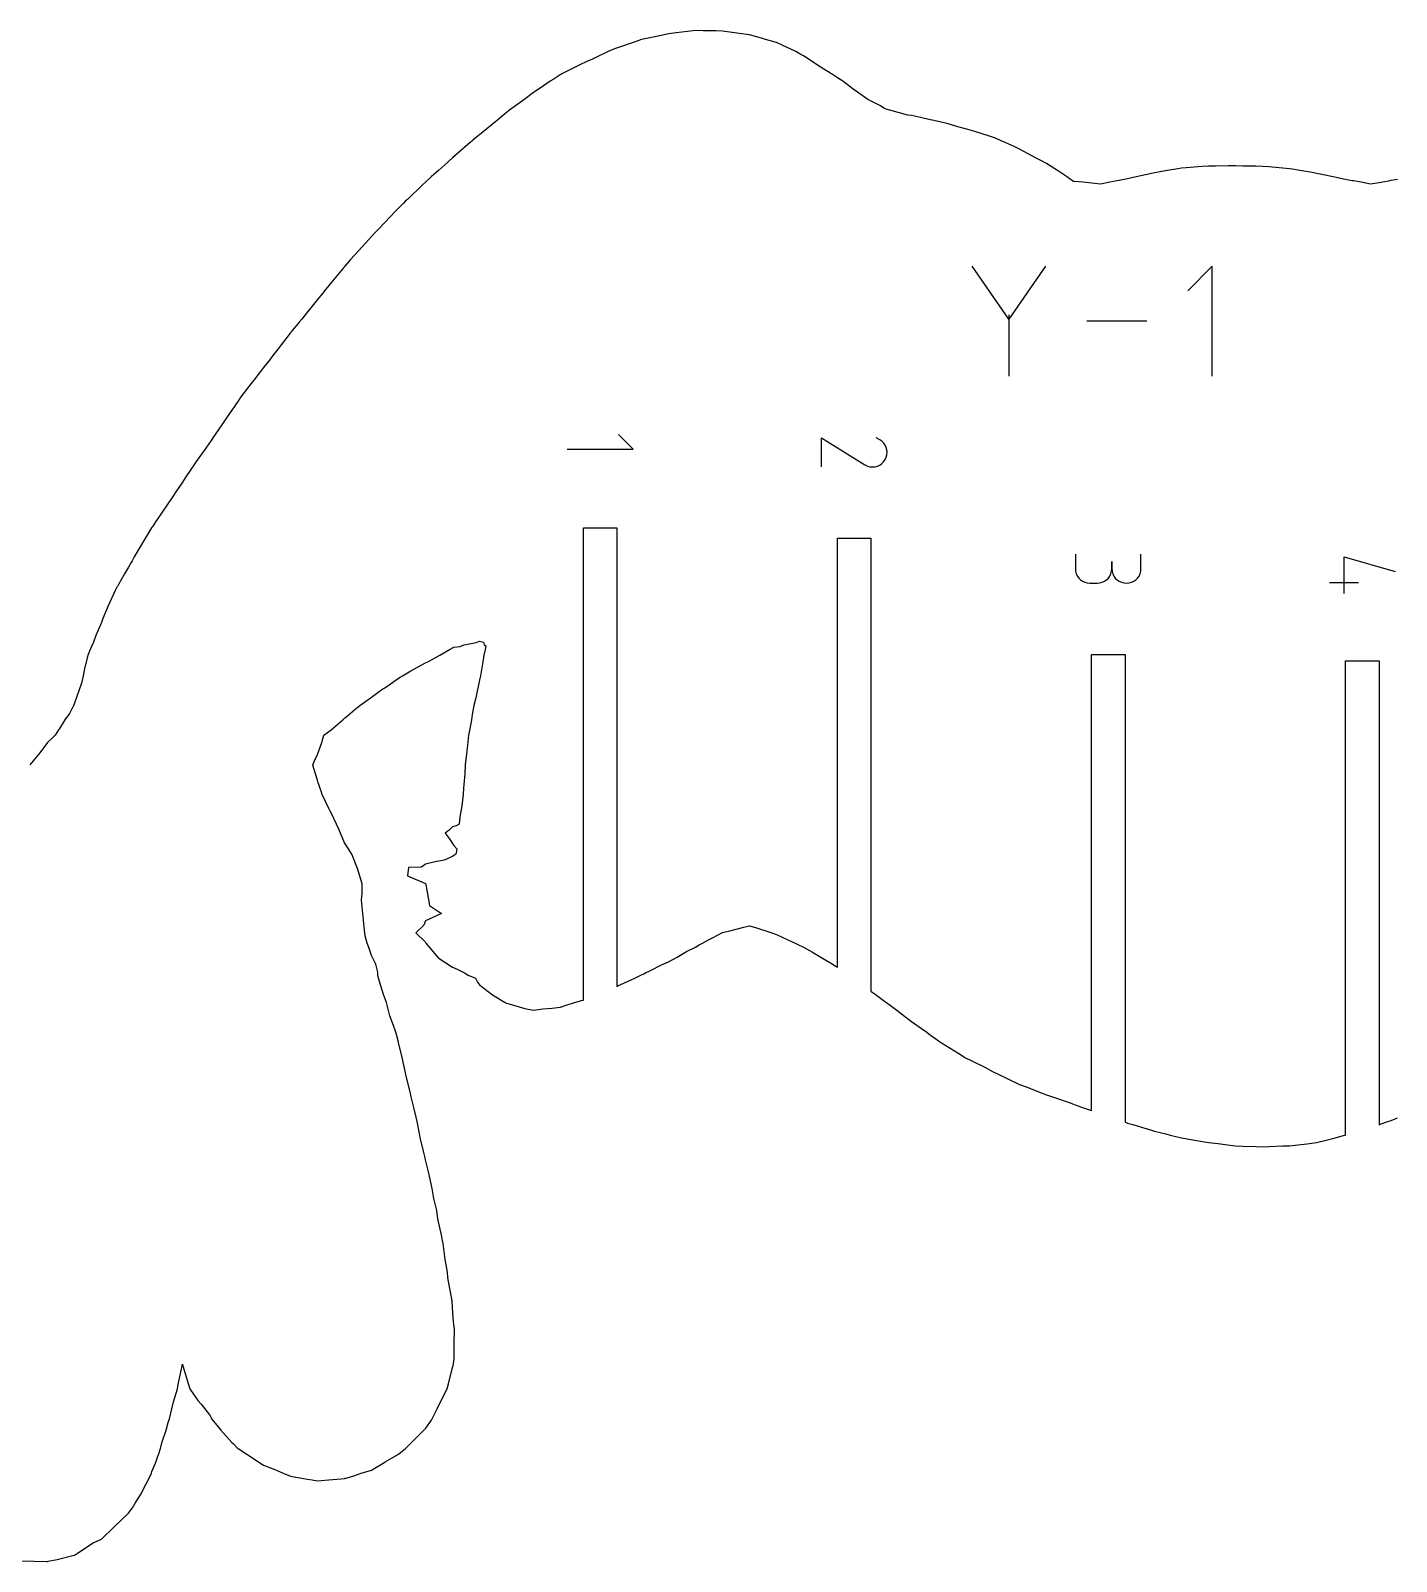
# Model space of a CAD drawing. Extents: x 0 to 560, y 0 to 480.
# Drawn here: x 133.8 to 180.4, y 84.7 to 136.9 of the extents above; entities that cross this region are included whole.
import ezdxf

# ---------------------------------------------------------------- set-up
doc = ezdxf.new("R2010")
doc.units = 0

msp = doc.modelspace()

# ---------------------------------------------------------------- linework, layer by layer
at = {"layer": 'annotation', "color": 1}
for p, q in [((167.173562, 127.034474), (165.925515, 128.83932)), ((168.421374, 128.83932), (167.173562, 127.034474)), ((174.105395, 128.839203), (173.273599, 128.007172)), ((174.105395, 125.097644), (174.105395, 128.839203)), ((167.173562, 127.179716), (167.173562, 125.097526)), ((171.870749, 126.968423), (169.824928, 126.968423)), ((154.35637, 122.603518), (153.858249, 123.101498)), ((160.777773, 121.998799), (160.777773, 122.993637)), ((160.777773, 122.993637), (162.257668, 122.074374)), ((162.768712, 122.926912), (162.64341, 122.992232)), ((162.842218, 122.875074), (162.768712, 122.926912)), ((162.903578, 122.812882), (162.842218, 122.875074)), ((162.952302, 122.742225), (162.903578, 122.812882)), ((162.987897, 122.664995), (162.952302, 122.742225)), ((152.11637, 122.603518), (154.35637, 122.603518)), ((162.837566, 122.112252), (162.899848, 122.173364)), ((162.899848, 122.173364), (162.95175, 122.246455)), ((162.95175, 122.246455), (162.989167, 122.328177)), ((162.95175, 122.246455), (162.95175, 122.246455)), ((163.009872, 122.583083), (162.987897, 122.664995)), ((162.989167, 122.328177), (163.010999, 122.412783)), ((163.017737, 122.498382), (163.009872, 122.583083)), ((163.010999, 122.412783), (163.017737, 122.498382)), ((162.257668, 122.074374), (162.257668, 122.074374)), ((162.257668, 122.074374), (162.259027, 122.073275)), ((162.259027, 122.073275), (162.260399, 122.072221)), ((162.260399, 122.072221), (162.261793, 122.071206)), ((162.261793, 122.071206), (162.263223, 122.070221)), ((162.263223, 122.070221), (162.264698, 122.069261)), ((162.264698, 122.069261), (162.266231, 122.068318)), ((162.266231, 122.068318), (162.267834, 122.067386)), ((162.267834, 122.067386), (162.269518, 122.066457)), ((162.269518, 122.066457), (162.271294, 122.065524)), ((162.271294, 122.065524), (162.271294, 122.065524)), ((162.271294, 122.065524), (162.352789, 122.027568)), ((162.352789, 122.027568), (162.437265, 122.005395)), ((162.437265, 122.005395), (162.522815, 121.998461)), ((162.522815, 121.998461), (162.607529, 122.006223)), ((162.607529, 122.006223), (162.689498, 122.028138)), ((162.689498, 122.028138), (162.766813, 122.063662)), ((162.766813, 122.063662), (162.837566, 122.112252)), ((169.439282, 119.027284), (169.439282, 118.529865)), ((171.676613, 118.529865), (171.676613, 119.027284)), ((169.439282, 118.529865), (169.439282, 118.529865)), ((169.439282, 118.529865), (169.447307, 118.440403)), ((170.673746, 118.440403), (170.681776, 118.529865)), ((170.681776, 118.529865), (170.681776, 118.778925)), ((170.681776, 118.778925), (170.681776, 118.529865)), ((170.681776, 118.529865), (170.681776, 118.529865)), ((170.681776, 118.529865), (170.689807, 118.440403)), ((171.668583, 118.440403), (171.676613, 118.529865)), ((178.598613, 117.68743), (178.598613, 118.931187)), ((178.598613, 118.931187), (180.340633, 118.434471)), ((169.447307, 118.440403), (169.470437, 118.356222)), ((169.470437, 118.356222), (169.507251, 118.278723)), ((169.507251, 118.278723), (169.556329, 118.209306)), ((169.556329, 118.209306), (169.616253, 118.14937)), ((169.616253, 118.14937), (169.685601, 118.100316)), ((169.685601, 118.100316), (169.762954, 118.063544)), ((169.762954, 118.063544), (169.846894, 118.040454)), ((169.846894, 118.040454), (169.935999, 118.032446)), ((169.935999, 118.032446), (170.185059, 118.032446)), ((170.185059, 118.032446), (170.274127, 118.040454)), ((170.185059, 118.032446), (170.185059, 118.032446)), ((170.274127, 118.040454), (170.358047, 118.063544)), ((170.358047, 118.063544), (170.435394, 118.100316)), ((170.435394, 118.100316), (170.504747, 118.14937)), ((170.504747, 118.14937), (170.564682, 118.209306)), ((170.564682, 118.209306), (170.613776, 118.278723)), ((170.613776, 118.278723), (170.650605, 118.356222)), ((170.650605, 118.356222), (170.673746, 118.440403)), ((170.689807, 118.440403), (170.712962, 118.356222)), ((170.712962, 118.356222), (170.749827, 118.278723)), ((170.749827, 118.278723), (170.798992, 118.209306)), ((170.798992, 118.209306), (170.859045, 118.14937)), ((170.859045, 118.14937), (170.928573, 118.100316)), ((170.928573, 118.100316), (171.006166, 118.063544)), ((171.006166, 118.063544), (171.090411, 118.040454)), ((171.090411, 118.040454), (171.179897, 118.032446)), ((171.179897, 118.032446), (171.268965, 118.040454)), ((171.179897, 118.032446), (171.179897, 118.032446)), ((171.268965, 118.040454), (171.352884, 118.063544)), ((171.352884, 118.063544), (171.430232, 118.100316)), ((171.430232, 118.100316), (171.499585, 118.14937)), ((171.499585, 118.14937), (171.55952, 118.209306)), ((171.55952, 118.209306), (171.608613, 118.278723)), ((171.608613, 118.278723), (171.645442, 118.356222)), ((171.645442, 118.356222), (171.668583, 118.440403)), ((178.100633, 118.060248), (179.09547, 118.060248))]:
    msp.add_line(p, q, dxfattribs=at)
at = {"layer": 'boundary', "color": 5}
for p, q in [((155.568065, 136.772889), (155.110813, 136.667005)), ((155.832663, 136.797775), (155.568065, 136.772889)), ((156.210229, 136.851739), (155.832663, 136.797775)), ((156.488776, 136.877278), (156.210229, 136.851739)), ((156.743588, 136.867235), (156.488776, 136.877278)), ((157.185228, 136.870474), (156.743588, 136.867235)), ((157.409486, 136.862631), (157.185228, 136.870474)), ((157.739056, 136.814389), (157.409486, 136.862631)), ((157.97316, 136.784153), (157.739056, 136.814389)), ((158.330197, 136.729965), (157.97316, 136.784153)), ((153.726643, 136.256526), (153.643419, 136.220521)), ((153.865433, 136.305943), (153.726643, 136.256526)), ((154.398874, 136.480423), (153.865433, 136.305943)), ((154.647355, 136.570131), (154.398874, 136.480423)), ((155.103505, 136.665794), (154.647355, 136.570131)), ((155.110813, 136.667005), (155.103505, 136.665794)), ((158.740304, 136.61511), (158.330197, 136.729965)), ((158.876727, 136.575561), (158.740304, 136.61511)), ((159.250907, 136.469266), (158.876727, 136.575561)), ((159.446806, 136.383609), (159.250907, 136.469266)), ((159.912814, 136.163666), (159.446806, 136.383609)), ((152.805934, 135.838483), (152.516071, 135.695885)), ((153.006778, 135.916596), (152.805934, 135.838483)), ((153.045001, 135.933278), (153.006778, 135.916596)), ((153.511999, 136.163666), (153.045001, 135.933278)), ((153.643419, 136.220521), (153.511999, 136.163666)), ((160.082777, 136.06587), (159.912814, 136.163666)), ((160.171618, 136.015748), (160.082777, 136.06587)), ((160.462843, 135.827609), (160.171618, 136.015748)), ((160.652105, 135.703358), (160.462843, 135.827609)), ((151.634294, 135.213385), (151.535638, 135.150153)), ((151.875902, 135.36914), (151.634294, 135.213385)), ((151.885223, 135.37528), (151.875902, 135.36914)), ((151.901208, 135.384323), (151.885223, 135.37528)), ((151.929503, 135.400255), (151.901208, 135.384323)), ((152.516071, 135.695885), (151.929503, 135.400255)), ((160.954432, 135.510832), (160.652105, 135.703358)), ((161.092328, 135.423419), (160.954432, 135.510832)), ((161.10624, 135.414451), (161.092328, 135.423419)), ((161.128269, 135.400255), (161.10624, 135.414451)), ((161.32605, 135.263996), (161.128269, 135.400255)), ((161.511546, 135.150153), (161.32605, 135.263996)), ((150.964511, 134.763456), (150.676311, 134.546806)), ((151.194236, 134.918995), (150.964511, 134.763456)), ((151.535638, 135.150153), (151.194236, 134.918995)), ((161.867623, 134.885525), (161.511546, 135.150153)), ((162.013039, 134.782973), (161.867623, 134.885525)), ((162.368567, 134.528003), (162.013039, 134.782973)), ((150.583605, 134.47856), (150.11518, 134.136638)), ((150.676311, 134.546806), (150.583605, 134.47856)), ((162.767537, 134.319605), (162.368567, 134.528003)), ((162.933749, 134.223481), (162.767537, 134.319605)), ((162.987974, 134.199276), (162.933749, 134.223481)), ((163.195391, 134.136638), (162.987974, 134.199276)), ((149.681347, 133.781597), (149.248874, 133.428652)), ((149.959409, 134.013228), (149.681347, 133.781597)), ((150.043802, 134.082198), (149.959409, 134.013228)), ((150.072275, 134.103914), (150.043802, 134.082198)), ((150.11518, 134.136638), (150.072275, 134.103914)), ((163.727754, 133.997161), (163.195391, 134.136638)), ((163.85446, 133.977813), (163.727754, 133.997161)), ((164.156229, 133.913334), (163.85446, 133.977813)), ((164.49358, 133.832588), (164.156229, 133.913334)), ((164.497853, 133.831628), (164.49358, 133.832588)), ((164.77517, 133.782366), (164.497853, 133.831628)), ((165.103468, 133.696027), (164.77517, 133.782366)), ((165.430901, 133.599921), (165.103468, 133.696027)), ((148.878978, 133.123129), (148.82142, 133.073144)), ((148.897765, 133.13923), (148.878978, 133.123129)), ((148.965169, 133.197718), (148.897765, 133.13923)), ((149.08496, 133.296603), (148.965169, 133.197718)), ((149.12309, 133.328078), (149.08496, 133.296603)), ((149.248874, 133.428652), (149.12309, 133.328078)), ((165.695882, 133.530884), (165.430901, 133.599921)), ((166.007091, 133.435912), (165.695882, 133.530884)), ((166.510235, 133.279121), (166.007091, 133.435912)), ((166.616592, 133.247059), (166.510235, 133.279121)), ((166.645843, 133.234902), (166.616592, 133.247059)), ((166.735303, 133.197718), (166.645843, 133.234902)), ((166.86149, 133.142749), (166.735303, 133.197718)), ((166.907341, 133.123129), (166.86149, 133.142749)), ((167.044125, 133.060911), (166.907341, 133.123129)), ((148.372116, 132.682951), (148.202383, 132.535544)), ((148.82142, 133.073144), (148.372116, 132.682951)), ((167.348216, 132.922593), (167.044125, 133.060911)), ((167.537302, 132.836585), (167.348216, 132.922593)), ((167.832743, 132.676235), (167.537302, 132.836585)), ((168.129383, 132.516796), (167.832743, 132.676235)), ((147.725038, 132.109616), (147.476101, 131.887397)), ((148.030594, 132.382581), (147.725038, 132.109616)), ((148.086791, 132.432284), (148.030594, 132.382581)), ((148.202383, 132.535544), (148.086791, 132.432284)), ((168.214949, 132.4733), (168.129383, 132.516796)), ((168.458013, 132.344215), (168.214949, 132.4733)), ((168.608823, 132.248099), (168.458013, 132.344215)), ((168.826108, 132.109616), (168.608823, 132.248099)), ((169.170785, 131.875837), (168.826108, 132.109616)), ((172.584507, 132.109616), (172.265437, 132.051699)), ((172.928549, 132.166724), (172.584507, 132.109616)), ((173.061566, 132.187985), (172.928549, 132.166724)), ((173.216405, 132.198274), (173.061566, 132.187985)), ((173.757224, 132.238476), (173.216405, 132.198274)), ((173.982276, 132.253246), (173.757224, 132.238476)), ((174.219122, 132.255722), (173.982276, 132.253246)), ((174.657383, 132.261125), (174.219122, 132.255722)), ((174.902987, 132.263686), (174.657383, 132.261125)), ((175.147607, 132.25946), (174.902987, 132.263686)), ((175.593302, 132.250747), (175.147607, 132.25946)), ((175.823697, 132.246752), (175.593302, 132.250747)), ((176.03968, 132.229092), (175.823697, 132.246752)), ((176.624416, 132.175993), (176.03968, 132.229092)), ((176.744408, 132.166056), (176.624416, 132.175993)), ((176.845639, 132.149915), (176.744408, 132.166056)), ((177.092752, 132.109616), (176.845639, 132.149915)), ((177.514229, 132.034921), (177.092752, 132.109616)), ((147.182557, 131.618222), (146.662823, 131.1231)), ((147.281669, 131.712524), (147.182557, 131.618222)), ((147.455796, 131.868496), (147.281669, 131.712524)), ((147.476101, 131.887397), (147.455796, 131.868496)), ((169.17861, 131.870135), (169.170785, 131.875837)), ((169.378723, 131.737518), (169.17861, 131.870135)), ((169.701436, 131.710018), (169.378723, 131.737518)), ((169.994816, 131.669938), (169.701436, 131.710018)), ((170.299434, 131.643574), (169.994816, 131.669938)), ((170.61861, 131.704445), (170.299434, 131.643574)), ((170.866308, 131.751719), (170.61861, 131.704445)), ((170.929932, 131.764644), (170.866308, 131.751719)), ((171.220144, 131.820912), (170.929932, 131.764644)), ((171.511289, 131.887511), (171.220144, 131.820912)), ((171.989183, 131.993911), (171.511289, 131.887511)), ((172.140855, 132.028457), (171.989183, 131.993911)), ((172.265437, 132.051699), (172.140855, 132.028457)), ((177.665118, 132.007793), (177.514229, 132.034921)), ((177.846422, 131.969377), (177.665118, 132.007793)), ((178.286316, 131.877942), (177.846422, 131.969377)), ((178.585829, 131.814264), (178.286316, 131.877942)), ((178.875856, 131.75913), (178.585829, 131.814264)), ((178.921156, 131.750468), (178.875856, 131.75913)), ((179.180634, 131.704022), (178.921156, 131.750468)), ((179.506539, 131.643857), (179.180634, 131.704022)), ((179.863859, 131.694074), (179.506539, 131.643857)), ((180.112056, 131.742335), (179.863859, 131.694074)), ((180.192679, 131.761641), (180.112056, 131.742335)), ((180.42725, 131.798209), (180.192679, 131.761641)), ((146.604987, 131.06837), (146.529371, 130.995195)), ((146.634464, 131.0961), (146.604987, 131.06837)), ((146.662823, 131.1231), (146.634464, 131.0961)), ((146.261751, 130.71972), (145.896336, 130.337718)), ((146.360959, 130.824954), (146.261751, 130.71972)), ((146.394332, 130.858689), (146.360959, 130.824954)), ((146.529371, 130.995195), (146.394332, 130.858689)), ((145.655201, 130.082591), (145.53305, 129.953157)), ((145.896336, 130.337718), (145.655201, 130.082591)), ((145.231163, 129.624361), (144.996602, 129.364404)), ((145.248753, 129.643985), (145.231163, 129.624361)), ((145.440251, 129.854823), (145.248753, 129.643985)), ((145.53305, 129.953157), (145.440251, 129.854823)), ((144.679141, 129.01362), (144.528155, 128.841827)), ((144.729706, 129.069079), (144.679141, 129.01362)), ((144.996602, 129.364404), (144.729706, 129.069079)), ((144.484825, 128.792672), (144.088709, 128.30588)), ((144.514692, 128.826816), (144.484825, 128.792672)), ((144.519538, 128.832319), (144.514692, 128.826816)), ((144.528155, 128.841827), (144.519538, 128.832319)), ((143.772932, 127.916506), (143.702722, 127.831013)), ((143.886625, 128.055563), (143.772932, 127.916506)), ((144.088709, 128.30588), (143.886625, 128.055563)), ((143.416901, 127.479714), (143.222474, 127.23706)), ((143.598827, 127.703586), (143.416901, 127.479714)), ((143.702722, 127.831013), (143.598827, 127.703586)), ((142.977617, 126.937676), (142.693202, 126.590149)), ((143.065191, 127.042054), (142.977617, 126.937676)), ((143.222474, 127.23706), (143.065191, 127.042054)), ((142.672585, 126.563416), (142.358839, 126.158847)), ((142.678117, 126.570666), (142.672585, 126.563416)), ((142.679958, 126.573087), (142.678117, 126.570666)), ((142.693202, 126.590149), (142.679958, 126.573087)), ((142.260414, 126.028542), (142.075452, 125.792737)), ((142.358839, 126.158847), (142.260414, 126.028542)), ((141.757406, 125.387089), (141.655759, 125.256782)), ((141.957455, 125.64256), (141.757406, 125.387089)), ((142.075452, 125.792737), (141.957455, 125.64256)), ((141.323069, 124.829867), (140.990233, 124.387626)), ((141.468467, 125.015026), (141.323069, 124.829867)), ((141.564452, 125.138506), (141.468467, 125.015026)), ((141.655759, 125.256782), (141.564452, 125.138506)), ((140.990233, 124.387626), (140.87956, 124.227317)), ((140.726859, 124.001513), (140.501975, 123.672387)), ((140.742972, 124.02545), (140.726859, 124.001513)), ((140.82576, 124.146765), (140.742972, 124.02545)), ((140.836696, 124.162976), (140.82576, 124.146765)), ((140.87956, 124.227317), (140.836696, 124.162976)), ((140.336039, 123.429086), (140.033713, 122.988004)), ((140.501975, 123.672387), (140.336039, 123.429086)), ((139.915985, 122.819976), (139.79047, 122.640993)), ((139.951562, 122.870934), (139.915985, 122.819976)), ((139.99554, 122.93322), (139.951562, 122.870934)), ((140.033713, 122.988004), (139.99554, 122.93322)), ((139.466817, 122.185103), (139.361511, 122.029532)), ((139.79047, 122.640993), (139.466817, 122.185103)), ((139.281692, 121.909388), (139.089497, 121.623671)), ((139.325049, 121.974492), (139.281692, 121.909388)), ((139.361511, 122.029532), (139.325049, 121.974492)), ((138.795689, 121.185031), (138.645578, 120.960976)), ((138.845537, 121.258776), (138.795689, 121.185031)), ((138.995278, 121.481438), (138.845537, 121.258776)), ((139.089497, 121.623671), (138.995278, 121.481438)), ((138.472756, 120.707614), (138.13142, 120.204347)), ((138.645578, 120.960976), (138.472756, 120.707614)), ((138.064423, 120.105981), (137.98048, 119.98258)), ((138.074564, 120.120722), (138.064423, 120.105981)), ((138.13142, 120.204347), (138.074564, 120.120722)), ((137.944113, 119.922594), (137.561636, 119.294597)), ((137.958915, 119.947467), (137.944113, 119.922594)), ((137.961959, 119.952423), (137.958915, 119.947467)), ((137.98048, 119.98258), (137.961959, 119.952423)), ((152.663371, 103.818613), (152.663371, 119.925297)), ((152.663371, 119.925297), (153.80937, 119.925297)), ((153.80937, 119.925297), (153.80937, 104.285238)), ((161.324791, 104.939939), (161.324791, 119.568937)), ((161.324791, 119.568937), (162.470791, 119.568937)), ((162.470791, 119.568937), (162.470791, 104.127011)), ((137.561636, 119.294597), (137.352246, 118.933955)), ((137.153854, 118.581672), (137.018116, 118.34862)), ((137.243653, 118.741169), (137.153854, 118.581672)), ((137.276036, 118.798851), (137.243653, 118.741169)), ((137.352246, 118.933955), (137.276036, 118.798851)), ((136.815761, 117.988812), (136.77649, 117.920439)), ((137.018116, 118.34862), (136.815761, 117.988812)), ((136.697936, 117.780072), (136.464972, 117.260023)), ((136.760615, 117.892608), (136.697936, 117.780072)), ((136.77649, 117.920439), (136.760615, 117.892608)), ((136.37154, 117.049311), (136.314297, 116.90693)), ((136.464972, 117.260023), (136.37154, 117.049311)), ((136.233146, 116.694199), (136.046943, 116.252702)), ((136.284842, 116.829713), (136.233146, 116.694199)), ((136.314297, 116.90693), (136.284842, 116.829713)), ((135.899889, 115.893414), (135.859613, 115.796441)), ((135.956561, 116.025349), (135.899889, 115.893414)), ((136.046943, 116.252702), (135.956561, 116.025349)), ((148.458167, 115.873236), (148.505498, 115.893414)), ((148.505498, 115.893414), (148.599608, 115.929951)), ((148.599608, 115.929951), (149.011077, 116.005781)), ((149.011077, 116.005781), (149.12309, 116.055466)), ((149.12309, 116.055466), (149.256645, 116.019647)), ((149.256645, 116.019647), (149.282281, 115.937233)), ((149.282281, 115.937233), (149.333229, 115.893414)), ((149.333229, 115.893414), (149.311328, 115.771921)), ((135.768695, 115.577534), (135.678813, 115.209204)), ((135.859613, 115.796441), (135.768695, 115.577534)), ((147.383126, 115.363143), (147.76769, 115.577534)), ((147.76769, 115.577534), (148.117275, 115.781129)), ((148.117275, 115.781129), (148.202383, 115.834583)), ((148.202383, 115.834583), (148.245238, 115.851447)), ((148.245238, 115.851447), (148.458167, 115.873236)), ((149.275528, 115.577535), (149.239179, 115.353625)), ((149.311328, 115.771921), (149.275528, 115.577535)), ((169.986212, 100.053734), (169.986212, 115.602584)), ((169.986212, 115.602584), (171.132212, 115.602584)), ((171.132212, 115.602584), (171.132212, 99.655305)), ((178.647633, 99.21554), (178.647633, 115.382028)), ((178.647633, 115.382028), (179.793633, 115.382028)), ((179.793633, 115.382028), (179.793633, 99.567235)), ((135.60796, 114.879905), (135.552206, 114.622218)), ((135.668033, 115.176481), (135.60796, 114.879905)), ((135.678813, 115.209204), (135.668033, 115.176481)), ((146.419177, 114.829622), (146.496401, 114.879905)), ((146.496401, 114.879905), (146.784191, 115.040055)), ((146.784191, 115.040055), (147.136716, 115.24254)), ((147.136716, 115.24254), (147.281669, 115.31985)), ((147.281669, 115.31985), (147.383126, 115.363143)), ((149.154968, 114.879905), (149.145362, 114.831143)), ((149.239179, 115.353625), (149.154968, 114.879905)), ((135.552206, 114.622218), (135.312433, 113.936965)), ((145.440251, 114.151088), (145.826517, 114.425758)), ((145.826517, 114.425758), (145.869429, 114.45319)), ((145.869429, 114.45319), (145.991906, 114.534793)), ((145.991906, 114.534793), (146.360959, 114.791713)), ((146.360959, 114.791713), (146.419177, 114.829622)), ((149.12309, 114.733707), (148.993167, 114.12869)), ((149.145362, 114.831143), (149.12309, 114.733707)), ((135.267986, 113.838431), (135.143171, 113.591212)), ((135.286256, 113.866392), (135.267986, 113.838431)), ((135.294432, 113.886816), (135.286256, 113.866392)), ((135.312433, 113.936965), (135.294432, 113.886816)), ((144.8719, 113.721448), (145.039977, 113.866392)), ((145.039977, 113.866392), (145.275725, 114.034068)), ((145.275725, 114.034068), (145.440251, 114.151088)), ((148.927852, 113.866392), (148.877986, 113.558065)), ((148.993167, 114.12869), (148.927852, 113.866392)), ((134.981506, 113.375012), (134.787491, 113.056657)), ((135.143171, 113.591212), (134.981506, 113.375012)), ((144.062601, 113.032111), (144.458016, 113.375012)), ((144.458016, 113.375012), (144.502115, 113.411116)), ((144.502115, 113.411116), (144.519538, 113.425379)), ((144.519538, 113.425379), (144.550571, 113.453823)), ((144.550571, 113.453823), (144.8719, 113.721448)), ((148.846412, 113.375012), (148.792416, 113.070608)), ((148.877986, 113.558065), (148.846412, 113.375012)), ((134.649126, 112.852878), (134.539662, 112.735814)), ((134.764255, 113.028599), (134.649126, 112.852878)), ((134.787491, 113.056657), (134.764255, 113.028599)), ((143.748215, 112.603924), (143.816981, 112.852878)), ((143.816981, 112.852878), (144.062601, 113.032111)), ((148.746238, 112.852878), (148.696608, 112.39674)), ((148.792416, 113.070608), (148.746238, 112.852878)), ((134.391722, 112.599889), (134.098147, 112.206184)), ((134.539662, 112.735814), (134.391722, 112.599889)), ((143.598827, 112.191024), (143.748215, 112.603924)), ((148.688465, 112.303046), (148.636193, 111.839367)), ((148.692276, 112.350114), (148.688465, 112.303046)), ((148.696608, 112.39674), (148.692276, 112.350114)), ((134.079624, 112.185507), (133.793319, 111.839367)), ((134.098147, 112.206184), (134.079624, 112.185507)), ((143.442263, 111.839367), (143.498412, 111.976505)), ((143.479628, 111.715426), (143.442263, 111.839367)), ((143.598827, 111.320038), (143.479628, 111.715426)), ((143.498412, 111.976505), (143.598827, 112.191024)), ((148.636193, 111.839367), (148.617462, 111.53181)), ((143.625234, 111.226555), (143.598827, 111.320038)), ((143.645816, 111.172496), (143.625234, 111.226555)), ((148.617462, 111.53181), (148.59273, 111.172496)), ((143.690852, 111.037589), (143.645816, 111.172496)), ((143.721295, 110.946396), (143.690852, 111.037589)), ((143.761532, 110.825853), (143.721295, 110.946396)), ((143.983163, 110.355532), (143.761532, 110.825853)), ((148.560338, 110.825853), (148.523306, 110.443582)), ((148.580923, 111.04297), (148.560338, 110.825853)), ((148.59273, 111.172496), (148.580923, 111.04297)), ((144.027499, 110.264301), (143.983163, 110.355532)), ((144.070986, 110.178167), (144.027499, 110.264301)), ((144.250464, 109.812341), (144.070986, 110.178167)), ((148.523306, 110.443582), (148.457103, 110.050441)), ((144.32365, 109.6417), (144.250464, 109.812341)), ((144.519538, 109.184972), (144.32365, 109.6417)), ((148.202383, 109.724868), (148.083738, 109.611315)), ((148.321946, 109.763449), (148.202383, 109.724868)), ((148.424898, 109.812341), (148.321946, 109.763449)), ((148.457103, 110.050441), (148.424898, 109.812341)), ((144.588826, 109.081424), (144.519538, 109.184972)), ((148.083738, 109.611315), (147.954961, 109.513565)), ((147.954961, 109.513565), (148.086196, 109.328139)), ((148.086196, 109.328139), (148.202383, 109.15216)), ((148.202383, 109.15216), (148.250368, 109.091704)), ((144.657371, 108.969966), (144.588826, 109.081424)), ((144.726206, 108.864338), (144.657371, 108.969966)), ((144.7689, 108.798828), (144.726206, 108.864338)), ((144.936066, 108.365166), (144.7689, 108.798828)), ((147.913578, 108.589269), (147.610721, 108.536213)), ((148.202383, 108.713878), (147.913578, 108.589269)), ((148.24637, 108.74565), (148.202383, 108.713878)), ((148.319995, 108.798828), (148.24637, 108.74565)), ((148.250368, 109.091704), (148.346993, 108.969966)), ((148.33572, 108.898505), (148.319995, 108.798828)), ((148.346993, 108.969966), (148.33572, 108.898505)), ((144.961142, 108.310126), (144.936066, 108.365166)), ((145.120194, 107.785316), (144.961142, 108.310126)), ((146.705919, 108.342633), (146.663232, 108.053341)), ((147.141243, 108.348663), (146.705919, 108.342633)), ((147.281669, 108.450512), (147.141243, 108.348663)), ((147.610721, 108.536213), (147.281669, 108.450512)), ((145.121619, 107.454173), (145.120194, 107.785316)), ((146.663232, 108.053341), (147.276245, 107.797017)), ((147.276245, 107.797017), (147.281669, 107.791044)), ((147.281669, 107.791044), (147.283503, 107.789079)), ((147.283503, 107.789079), (147.287017, 107.785316)), ((147.287017, 107.785316), (147.296119, 107.756325)), ((147.296119, 107.756325), (147.414861, 107.039035)), ((145.101248, 107.22376), (145.121619, 107.454173)), ((145.148181, 106.771804), (145.101248, 107.22376)), ((147.414861, 107.039035), (147.821674, 106.771804)), ((145.147652, 106.76745), (145.147885, 106.769369)), ((145.206368, 106.199035), (145.147652, 106.76745)), ((145.147885, 106.769369), (145.148181, 106.771804)), ((147.281669, 106.516092), (147.225528, 106.369978)), ((147.406262, 106.573655), (147.281669, 106.516092)), ((147.82572, 106.76745), (147.406262, 106.573655)), ((147.821674, 106.771804), (147.82417, 106.769117)), ((147.82417, 106.769117), (147.82572, 106.76745)), ((145.226083, 106.008594), (145.206368, 106.199035)), ((145.294769, 105.758291), (145.226083, 106.008594)), ((147.225528, 106.369978), (146.952661, 106.107123)), ((146.952661, 106.107123), (147.269525, 105.80371)), ((157.064234, 105.942881), (157.409486, 106.126039)), ((157.409486, 106.126039), (157.655508, 106.178913)), ((157.655508, 106.178913), (158.138204, 106.308161)), ((158.138204, 106.308161), (158.330197, 106.351128)), ((158.330197, 106.351128), (158.528388, 106.287288)), ((158.528388, 106.287288), (159.059789, 106.116903)), ((159.059789, 106.116903), (159.250907, 106.055128)), ((159.250907, 106.055128), (159.635965, 105.87477)), ((145.34702, 105.60659), (145.294769, 105.758291)), ((145.440251, 105.335916), (145.34702, 105.60659)), ((147.269525, 105.80371), (147.281669, 105.775322)), ((147.281669, 105.775322), (147.28817, 105.768474)), ((147.28817, 105.768474), (147.297838, 105.758291)), ((147.297838, 105.758291), (147.726125, 105.24635)), ((155.862048, 105.282457), (156.182799, 105.469906)), ((156.182799, 105.469906), (156.488776, 105.624832)), ((156.488776, 105.624832), (156.617186, 105.698694)), ((156.617186, 105.698694), (156.720795, 105.758291)), ((156.720795, 105.758291), (156.928778, 105.87095)), ((156.928778, 105.87095), (156.955349, 105.88576)), ((156.955349, 105.88576), (157.064234, 105.942881)), ((159.635965, 105.87477), (159.883505, 105.758291)), ((159.883505, 105.758291), (159.970911, 105.715698)), ((159.970911, 105.715698), (160.171618, 105.617502)), ((160.171618, 105.617502), (160.480481, 105.449861)), ((160.480481, 105.449861), (160.816064, 105.24596)), ((145.586989, 105.046527), (145.440251, 105.335916)), ((145.645309, 104.816403), (145.586989, 105.046527)), ((147.726125, 105.24635), (147.747551, 105.232061)), ((147.747551, 105.232061), (148.202383, 104.942815)), ((148.202383, 104.942815), (148.35925, 104.866548)), ((154.948023, 104.825754), (155.33129, 105.017615)), ((155.33129, 105.017615), (155.568065, 105.125783)), ((155.568065, 105.125783), (155.862048, 105.282457)), ((160.816064, 105.24596), (161.092329, 105.088694)), ((161.092329, 105.088694), (161.254791, 104.986641)), ((161.254791, 104.986641), (161.268431, 104.978074)), ((161.268431, 104.978074), (161.324791, 104.939939)), ((145.66026, 104.744779), (145.645309, 104.816403)), ((145.657787, 104.683846), (145.66026, 104.744779)), ((145.683961, 104.564927), (145.657787, 104.683846)), ((145.850295, 104.00711), (145.683961, 104.564927)), ((148.35925, 104.866548), (148.609722, 104.744779)), ((148.609722, 104.744779), (148.73655, 104.667277)), ((148.73655, 104.667277), (148.982517, 104.564927)), ((148.982517, 104.564927), (149.059592, 104.424965)), ((149.059592, 104.424965), (149.12309, 104.335846)), ((153.837482, 104.299779), (154.414983, 104.564927)), ((154.414983, 104.564927), (154.573166, 104.640988)), ((154.573166, 104.640988), (154.647355, 104.673847)), ((154.647355, 104.673847), (154.725815, 104.714518)), ((154.725815, 104.714518), (154.784184, 104.744779)), ((154.784184, 104.744779), (154.948023, 104.825754)), ((145.951676, 103.731265), (145.850295, 104.00711)), ((149.12309, 104.335846), (149.57115, 103.999215)), ((149.57115, 103.999215), (149.994874, 103.731265)), ((153.80937, 104.285238), (153.837482, 104.299779)), ((162.470791, 104.127011), (162.661068, 103.989628)), ((162.661068, 103.989628), (162.93375, 103.775627)), ((146.070716, 103.282403), (145.951676, 103.731265)), ((149.994874, 103.731265), (150.021026, 103.719793)), ((150.021026, 103.719793), (150.043802, 103.709205)), ((150.043802, 103.709205), (150.092668, 103.698114)), ((150.092668, 103.698114), (150.671982, 103.532811)), ((150.671982, 103.532811), (150.964511, 103.47867)), ((150.964511, 103.47867), (151.287281, 103.522636)), ((151.287281, 103.522636), (151.586056, 103.537891)), ((151.586056, 103.537891), (151.885223, 103.574297)), ((151.885223, 103.574297), (152.080409, 103.644904)), ((152.080409, 103.644904), (152.359131, 103.731265)), ((152.359131, 103.731265), (152.565994, 103.79305)), ((152.565994, 103.79305), (152.593371, 103.800237)), ((152.593371, 103.800237), (152.663371, 103.818613)), ((162.93375, 103.775627), (162.972603, 103.749442)), ((162.972603, 103.749442), (162.999576, 103.731265)), ((162.999576, 103.731265), (163.256882, 103.542586)), ((163.256882, 103.542586), (163.39917, 103.439189)), ((163.39917, 103.439189), (163.466034, 103.386665)), ((163.466034, 103.386665), (163.85446, 103.089381)), ((146.192325, 102.951178), (146.070716, 103.282403)), ((146.266963, 102.717754), (146.192325, 102.951178)), ((163.85446, 103.089381), (164.080493, 102.931666)), ((164.080493, 102.931666), (164.19227, 102.849894)), ((164.19227, 102.849894), (164.378166, 102.717754)), ((146.287121, 102.644081), (146.266963, 102.717754)), ((146.359183, 102.380716), (146.287121, 102.644081)), ((146.360959, 102.374228), (146.359183, 102.380716)), ((146.361924, 102.370255), (146.360959, 102.374228)), ((146.364041, 102.362397), (146.361924, 102.370255)), ((146.482341, 101.865678), (146.364041, 102.362397)), ((164.378166, 102.717754), (164.5023, 102.625886)), ((164.5023, 102.625886), (164.679377, 102.494836)), ((164.679377, 102.494836), (164.77517, 102.423941)), ((164.77517, 102.423941), (164.803914, 102.40658)), ((164.803914, 102.40658), (164.875442, 102.362397)), ((164.875442, 102.362397), (165.462652, 101.997389)), ((146.520788, 101.704241), (146.482341, 101.865678)), ((165.462652, 101.997389), (165.695882, 101.85126)), ((165.695882, 101.85126), (165.909896, 101.747878)), ((146.587321, 101.392937), (146.520788, 101.704241)), ((146.618371, 101.220321), (146.587321, 101.392937)), ((165.909896, 101.747878), (165.999664, 101.704242)), ((165.999664, 101.704242), (166.35146, 101.525352)), ((166.35146, 101.525352), (166.616591, 101.385256)), ((166.616591, 101.385256), (167.046738, 101.178676)), ((146.762028, 100.690729), (146.618371, 101.220321)), ((167.046738, 101.178676), (167.113053, 101.146987)), ((167.113053, 101.146987), (167.135976, 101.136175)), ((167.135976, 101.136175), (167.537302, 100.944166)), ((167.537302, 100.944166), (167.765223, 100.85728)), ((167.765223, 100.85728), (168.190147, 100.690729)), ((146.792741, 100.523436), (146.762028, 100.690729)), ((146.88876, 100.159881), (146.792741, 100.523436)), ((168.190147, 100.690729), (168.268934, 100.659259)), ((168.268934, 100.659259), (168.458013, 100.583488)), ((168.458013, 100.583488), (168.765089, 100.479378)), ((168.765089, 100.479378), (169.224422, 100.320424)), ((169.224422, 100.320424), (169.378723, 100.267346)), ((169.378723, 100.267346), (169.434057, 100.248004)), ((169.434057, 100.248004), (169.684803, 100.159881)), ((146.95842, 99.829325), (146.88876, 100.159881)), ((146.999846, 99.677217), (146.95842, 99.829325)), ((169.684803, 100.159881), (169.986212, 100.053734)), ((180.095927, 99.677216), (180.200943, 99.715781)), ((180.200943, 99.715781), (180.42725, 99.79945)), ((147.077169, 99.265798), (146.999846, 99.677217)), ((147.096337, 99.135212), (147.077169, 99.265798)), ((171.132212, 99.655305), (171.167598, 99.643043)), ((171.167598, 99.643043), (171.220145, 99.624788)), ((171.220145, 99.624788), (171.401961, 99.57074)), ((171.401961, 99.57074), (171.836995, 99.441618)), ((171.836995, 99.441618), (171.853055, 99.436873)), ((171.853055, 99.436873), (172.140855, 99.351036)), ((172.140855, 99.351036), (172.51943, 99.254248)), ((172.51943, 99.254248), (172.667041, 99.216093)), ((172.667041, 99.216093), (173.061565, 99.115483)), ((178.220953, 99.101523), (178.585829, 99.19756)), ((178.585829, 99.19756), (178.647633, 99.21554)), ((179.793633, 99.567235), (179.863633, 99.592702)), ((179.863633, 99.592702), (180.095927, 99.677216)), ((147.218034, 98.663703), (147.096337, 99.135212)), ((147.234339, 98.577304), (147.218034, 98.663703)), ((173.061565, 99.115483), (173.387438, 99.061065)), ((173.387438, 99.061065), (173.506253, 99.041286)), ((173.506253, 99.041286), (173.982276, 98.961619)), ((173.982276, 98.961619), (174.309362, 98.921609)), ((174.309362, 98.921609), (174.624939, 98.882943)), ((174.624939, 98.882943), (174.902987, 98.848917)), ((174.902987, 98.848917), (175.142223, 98.841292)), ((175.142223, 98.841292), (175.606767, 98.824734)), ((175.606767, 98.824734), (175.823697, 98.817769)), ((175.823697, 98.817769), (176.040713, 98.824766)), ((176.040713, 98.824766), (176.504672, 98.841629)), ((176.504672, 98.841629), (176.744408, 98.849292)), ((176.744408, 98.849292), (177.021135, 98.881075)), ((177.021135, 98.881075), (177.341075, 98.918242)), ((177.341075, 98.918242), (177.665118, 98.955363)), ((177.665118, 98.955363), (178.079376, 99.064644)), ((178.079376, 99.064644), (178.220953, 99.101523)), ((147.268486, 98.437891), (147.234339, 98.577304)), ((147.281669, 98.372416), (147.268486, 98.437891)), ((147.301847, 98.27332), (147.281669, 98.372416)), ((147.384103, 97.957358), (147.301847, 98.27332)), ((147.436342, 97.713054), (147.384103, 97.957358)), ((147.452451, 97.650191), (147.436342, 97.713054)), ((147.504248, 97.388364), (147.452451, 97.650191)), ((147.561457, 97.05288), (147.504248, 97.388364)), ((147.663168, 96.636679), (147.561457, 97.05288)), ((147.705459, 96.35877), (147.663168, 96.636679)), ((147.836859, 95.754828), (147.705459, 96.35877)), ((147.851197, 95.664659), (147.836859, 95.754828)), ((147.861237, 95.623166), (147.851197, 95.664659)), ((147.87886, 95.510936), (147.861237, 95.623166)), ((147.951893, 94.97055), (147.87886, 95.510936)), ((148.022023, 94.609654), (147.951893, 94.97055)), ((148.056896, 94.276439), (148.022023, 94.609654)), ((148.17804, 93.633506), (148.056896, 94.276439)), ((148.183923, 93.596141), (148.17804, 93.633506)), ((148.184794, 93.582327), (148.183923, 93.596141)), ((148.188628, 93.552305), (148.184794, 93.582327)), ((148.189367, 93.540423), (148.188628, 93.552305)), ((148.19925, 93.355119), (148.189367, 93.540423)), ((148.202383, 93.309305), (148.19925, 93.355119)), ((148.236114, 92.847195), (148.202383, 93.309305)), ((148.267387, 92.582629), (148.236114, 92.847195)), ((148.260653, 92.08962), (148.267387, 92.582629)), ((148.256812, 91.569117), (148.259883, 92.055608)), ((148.259883, 92.055608), (148.260653, 92.08962)), ((138.985389, 91.34979), (138.989747, 91.376142)), ((138.989747, 91.376142), (138.995278, 91.399792)), ((138.995278, 91.399792), (139.001454, 91.376141)), ((139.001454, 91.376141), (139.008775, 91.34979)), ((148.220539, 91.34979), (148.246896, 91.509165)), ((148.246896, 91.509165), (148.256812, 91.569117)), ((138.850032, 90.707111), (138.985389, 91.34979)), ((139.008775, 91.34979), (139.197303, 90.707111)), ((148.064561, 90.735062), (148.193699, 91.241585)), ((148.193699, 91.241585), (148.202383, 91.275738)), ((148.202383, 91.275738), (148.205161, 91.287134)), ((148.205161, 91.287134), (148.220539, 91.34979)), ((138.6847, 90.111773), (138.821377, 90.555604)), ((138.821377, 90.555604), (138.850032, 90.707111)), ((139.197303, 90.707111), (139.241956, 90.555604)), ((139.241956, 90.555604), (139.52371, 90.161518)), ((147.796375, 90.111773), (148.019063, 90.555604)), ((148.019063, 90.555604), (148.064561, 90.735062)), ((138.549908, 89.542091), (138.634188, 89.878646)), ((138.634188, 89.878646), (138.6847, 90.111773)), ((139.52371, 90.161518), (139.629589, 90.037171)), ((139.629589, 90.037171), (139.915985, 89.677047)), ((147.514096, 89.542091), (147.681266, 89.878646)), ((147.681266, 89.878646), (147.796375, 90.111773)), ((138.43381, 89.147259), (138.507231, 89.411419)), ((138.507231, 89.411419), (138.549908, 89.542091)), ((139.915985, 89.677047), (139.936012, 89.640275)), ((139.936012, 89.640275), (139.970873, 89.572548)), ((139.970873, 89.572548), (139.987368, 89.542091)), ((139.987368, 89.542091), (140.111099, 89.392399)), ((140.111099, 89.392399), (140.302171, 89.147259)), ((147.288976, 89.222537), (147.481418, 89.496369)), ((147.481418, 89.496369), (147.514096, 89.542091)), ((138.295011, 88.723553), (138.43381, 89.147259)), ((140.302171, 89.147259), (140.683933, 88.731226)), ((146.769221, 88.695425), (147.225555, 89.147259)), ((147.225555, 89.147259), (147.266823, 89.19567)), ((147.266823, 89.19567), (147.281669, 89.212268)), ((147.281669, 89.212268), (147.288976, 89.222537)), ((138.074564, 88.021659), (138.165425, 88.302647)), ((138.165425, 88.302647), (138.183894, 88.347276)), ((138.183894, 88.347276), (138.24495, 88.528579)), ((138.24495, 88.528579), (138.295011, 88.723553)), ((140.683933, 88.731226), (140.731597, 88.682061)), ((140.731597, 88.682061), (140.836695, 88.569297)), ((140.836695, 88.569297), (140.863126, 88.550055)), ((140.863126, 88.550055), (140.892627, 88.528579)), ((140.892627, 88.528579), (141.194753, 88.330533)), ((141.194753, 88.330533), (141.218231, 88.315042)), ((141.218231, 88.315042), (141.287494, 88.269405)), ((141.287494, 88.269405), (141.757406, 87.962725)), ((145.909748, 88.067881), (146.360959, 88.334707)), ((146.360959, 88.334707), (146.424187, 88.386205)), ((146.424187, 88.386205), (146.537663, 88.478707)), ((146.537663, 88.478707), (146.598884, 88.528579)), ((146.598884, 88.528579), (146.769221, 88.695425)), ((137.934644, 87.688833), (137.951813, 87.746729)), ((137.951813, 87.746729), (138.074564, 88.021659)), ((141.757406, 87.962725), (142.141647, 87.809726)), ((142.141647, 87.809726), (142.42562, 87.686765)), ((145.091443, 87.679279), (145.440251, 87.787484)), ((145.440251, 87.787484), (145.895036, 88.059323)), ((145.895036, 88.059323), (145.909748, 88.067881)), ((137.563587, 86.944737), (137.755564, 87.321501)), ((137.755564, 87.321501), (137.861283, 87.515066)), ((137.861283, 87.515066), (137.934644, 87.688833)), ((142.42562, 87.686765), (142.678117, 87.584324)), ((142.678117, 87.584324), (142.861698, 87.551092)), ((142.861698, 87.551092), (143.060719, 87.515066)), ((143.060719, 87.515066), (143.244015, 87.482733)), ((143.244015, 87.482733), (143.414104, 87.452436)), ((143.414104, 87.452436), (143.598827, 87.419961)), ((143.598827, 87.419961), (143.84735, 87.441827)), ((143.84735, 87.441827), (144.119301, 87.466907)), ((144.119301, 87.466907), (144.410533, 87.493013)), ((144.410533, 87.493013), (144.519538, 87.502582)), ((144.519538, 87.502582), (144.53977, 87.508569)), ((144.53977, 87.508569), (144.561726, 87.515066)), ((144.561726, 87.515066), (144.685052, 87.553194)), ((144.685052, 87.553194), (144.834216, 87.599)), ((144.834216, 87.599), (145.091443, 87.679279)), ((137.290868, 86.501554), (137.382758, 86.657467)), ((137.382758, 86.657467), (137.563587, 86.944737)), ((136.668269, 85.859849), (137.153854, 86.325587)), ((137.153854, 86.325587), (137.210529, 86.399736)), ((137.210529, 86.399736), (137.246836, 86.444233)), ((137.246836, 86.444233), (137.290868, 86.501554)), ((136.28956, 85.488041), (136.615908, 85.80984)), ((136.615908, 85.80984), (136.642869, 85.836171)), ((136.642869, 85.836171), (136.668269, 85.859849)), ((135.382356, 84.933401), (135.952975, 85.313923)), ((135.952975, 85.313923), (136.233146, 85.436957)), ((136.233146, 85.436957), (136.26419, 85.465069)), ((136.26419, 85.465069), (136.28956, 85.488041)), ((133.491989, 84.692045), (134.364363, 84.676771)), ((134.364363, 84.676771), (134.391722, 84.676283)), ((134.391722, 84.676283), (134.416724, 84.68241)), ((134.416724, 84.68241), (134.720266, 84.742221)), ((134.720266, 84.742221), (135.254863, 84.879938)), ((135.254863, 84.879938), (135.312433, 84.890945)), ((135.312433, 84.890945), (135.382356, 84.933401))]:
    msp.add_line(p, q, dxfattribs=at)

doc.saveas('drawing.dxf')
